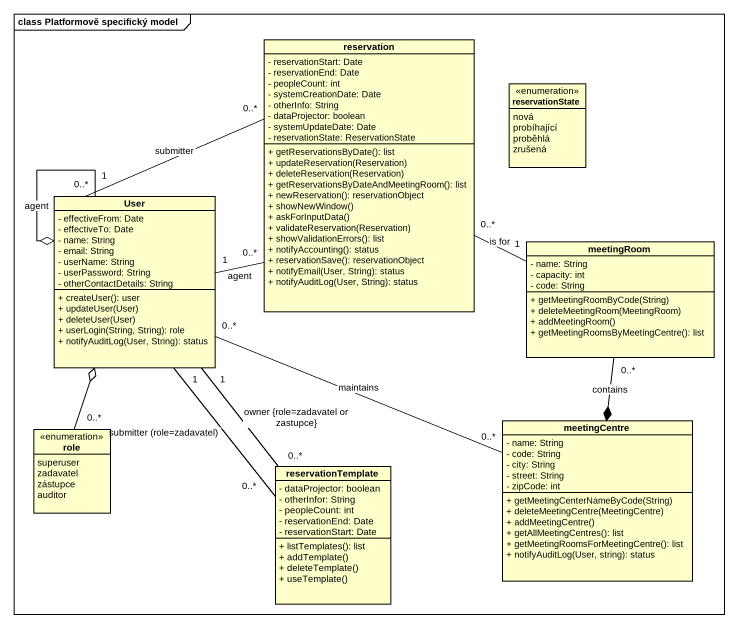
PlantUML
@startuml
mainframe class Platformově specifický model
hide circle
hide empty members
skinparam classAttributeIconSize 0
class reservation {
  - reservationStart: Date
  - reservationEnd: Date
  - peopleCount: int
  - systemCreationDate: Date
  - otherInfo: String
  - dataProjector: boolean
  - systemUpdateDate: Date
  - reservationState: ReservationState
  + getReservationsByDate(): list
  + updateReservation(Reservation)
  + deleteReservation(Reservation)
  + getReservationsByDateAndMeetingRoom(): list
  + newReservation(): reservationObject
  + showNewWindow()
  + askForInputData()
  + validateReservation(Reservation)
  + showValidationErrors(): list
  + notifyAccounting(): status
  + reservationSave(): reservationObject
  + notifyEmail(User, String): status
  + notifyAuditLog(User, String): status
}
enum reservationState {
  nová
  probíhající
  proběhlá
  zrušená
}
class User {
  - effectiveFrom: Date
  - effectiveTo: Date
  - name: String
  - email: String
  - userName: String
  - userPassword: String
  - otherContactDetails: String
  + createUser(): user
  + updateUser(User)
  + deleteUser(User)
  + userLogin(String, String): role
  + notifyAuditLog(User, String): status
}
class meetingRoom {
  - name: String
  - capacity: int
  - code: String
  + getMeetingRoomByCode(String)
  + deleteMeetingRoom(MeetingRoom)
  + addMeetingRoom()
  + getMeetingRoomsByMeetingCentre(): list
}
enum role {
  superuser
  zadavatel
  zástupce
  auditor
}
class meetingCentre {
  - name: String
  - code: String
  - city: String
  - street: String
  - zipCode: int
  + getMeetingCenterNameByCode(String)
  + deleteMeetingCentre(MeetingCentre)
  + addMeetingCentre()
  + getAllMeetingCentres(): list
  + getMeetingRoomsForMeetingCentre(): list
  + notifyAuditLog(User, string): status
}
class reservationTemplate {
  - dataProjector: boolean
  - otherInfor: String
  - peopleCount: int
  - reservationEnd: Date
  - reservationStart: Date
  + listTemplates(): list
  + addTemplate()
  + deleteTemplate()
  + useTemplate()
}
User "1" -right- "0..*" reservation : submitter
User "1" -right- "0..*" reservation : agent
User "0..*" --o User : agent
User "0..*" -right- "0..*" meetingCentre : maintains
User "1" -- "0..*" reservationTemplate : owner {role=zadavatel or zastupce}
User "1" -- "0..*" reservationTemplate : submitter (role=zadavatel)
meetingRoom "1" -left- "0..*" reservation : is for
meetingRoom "0..*" --* meetingCentre : contains
role "0..*" -up-o User
@enduml
